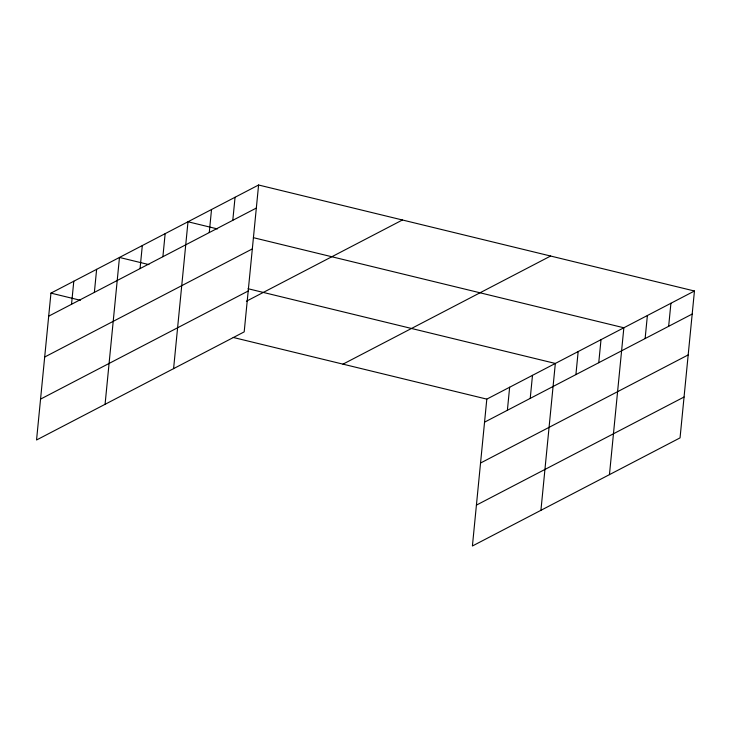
<?xml version="1.0" encoding="UTF-8"?>
<svg xmlns="http://www.w3.org/2000/svg" width="731" height="731" viewBox="0 0 731 731"><rect width="100%" height="100%" fill="white"/><g stroke="black" fill="none" stroke-linecap="round" stroke-linejoin="round"><path stroke-width="1.1" d="M258.591 185.007L50.951 293.122L36.55 439.989L244.191 331.874L258.591 185.007L694.45 291.011L680.049 437.878L472.409 545.993L486.809 399.126L694.45 291.011M71.528 304.279L73.794 281.234M94.372 292.382L96.629 269.337M105.072 404.307L119.473 257.449L148.896 264.604M140.05 268.597L142.317 245.552M162.894 256.709L165.151 233.664M173.594 368.634L187.995 221.767L217.418 228.922M209.267 232.568L211.524 209.514M232.796 220.314L235.062 197.26M507.387 410.283L509.644 387.229M530.231 398.386L532.488 375.341M540.931 510.311L555.332 363.453L248.047 288.718M575.909 374.601L578.166 351.556M598.753 362.713L601.01 339.668M609.453 474.638L623.854 327.771L253.374 237.666M645.126 338.563L647.383 315.518M668.655 326.309L670.921 303.264M48.694 316.167L256.334 208.061M44.682 357.03L252.323 248.915M40.552 399.126L248.202 291.011M246.42 301.218L402.425 219.994M342.976 364.148L550.617 256.033M484.543 422.171L692.193 314.056M480.541 463.034L688.182 354.919M476.411 505.13L684.061 397.015M50.951 293.122L80.373 300.277M233.207 337.448L486.809 399.126"/></g></svg>
